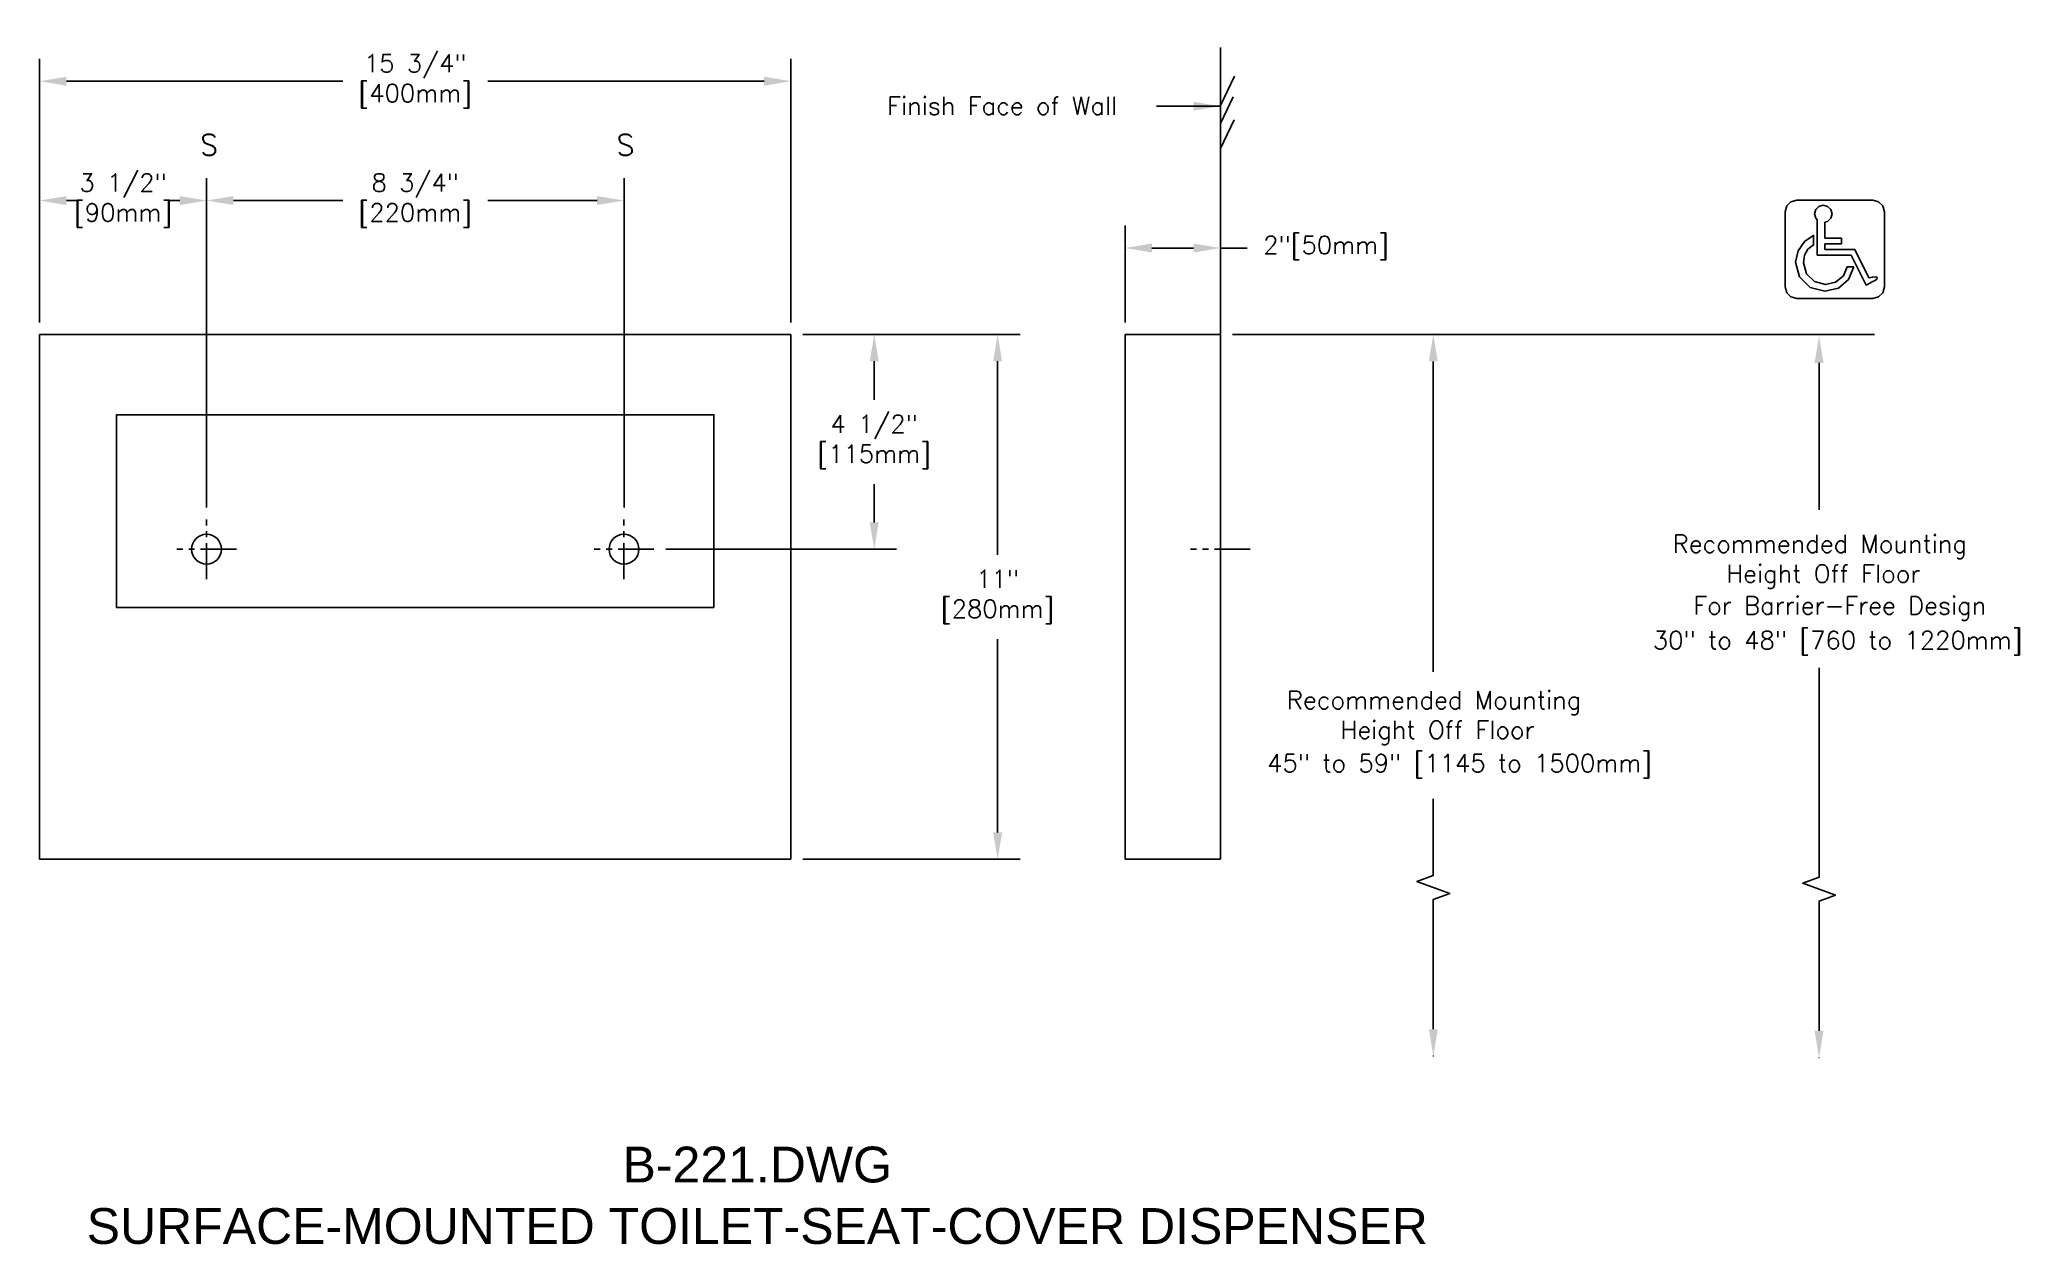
# Model space of a CAD drawing. Extents: x 15.2 to 56.7, y 9.9 to 35.1.
import ezdxf
from ezdxf.enums import TextEntityAlignment as Align

# ---------------------------------------------------------------- set-up
doc = ezdxf.new("R2010")
doc.units = 0
doc.header["$MEASUREMENT"] = 0
doc.header["$PDMODE"] = 35
doc.header["$PDSIZE"] = 0.000315
doc.linetypes.add('CENTER2', pattern=[1.125, 0.75, -0.125, 0.125, -0.125])
doc.layers.get('0').update_dxf_attribs({"linetype": 'CONTINUOUS'})
doc.layers.get('DEFPOINTS').update_dxf_attribs({"linetype": 'CONTINUOUS'})
for name, color, linetype in [('DETAIL', 4, 'CONTINUOUS'), ('DIM', 1, 'CONTINUOUS'), ('TEXT', 2, 'CONTINUOUS')]:
    doc.layers.add(name, color=color, linetype=linetype)
doc.styles.add('ARIAL_5', font='arial.ttf', dxfattribs={"height": 5})
doc.styles.add('DIM_S_8', font='simplex.shx', dxfattribs={"height": 0.375})
doc.dimstyles.new('DIM_S_7', dxfattribs={"dimtxt": 0.12, "dimasz": 0.5625, "dimexe": 0.46875, "dimexo": 0.25, "dimgap": 0.25, "dimtad": 0, "dimtih": 1, "dimtoh": 1, "dimdec": 4, "dimzin": 0, "dimtxsty": 'DIM_S_8', "dimcen": 0.09375, "dimaunit": 1, "dimazin": 3, "dimtfac": 1, "dimtdec": 4, "dimtofl": 0, "dimtmove": 0, "dimatfit": 3, "dimtolj": 1, "dimtzin": 0})

# ---------------------------------------------------------------- blocks, each defined once
blk = doc.blocks.new('*D5')
at = {"color": 0, "linetype": 'BYBLOCK'}
for p, q in [((18.665, 25.317), (18.665, 32.219)), ((27.415, 25.317), (27.415, 32.219)), ((19.227, 31.75), (21.522, 31.75)), ((26.852, 31.75), (24.557, 31.75))]:
    blk.add_line(p, q, dxfattribs=at)
for points in [[(19.227, 31.844), (19.227, 31.656), (18.665, 31.75)], [(26.852, 31.844), (26.852, 31.656), (27.415, 31.75)]]:
    blk.add_solid(points, dxfattribs=at)
at = {"layer": 'DEFPOINTS', "color": 0, "linetype": 'BYBLOCK'}
for p in [(27.415, 31.75), (18.665, 25.067), (27.415, 25.067)]:
    blk.add_point(p, dxfattribs=at)
at = {"color": 0, "linetype": 'BYBLOCK', "insert": (23.04, 31.75), "char_height": 0.375, "attachment_point": 5, "style": 'DIM_S_8'}
blk.add_mtext('\\A1;8 3/4"\\P[220mm]', dxfattribs=at)
blk = doc.blocks.new('*D4')
at = {"color": 0, "linetype": 'BYBLOCK'}
for p, q in [((15.165, 29.192), (15.165, 34.72)), ((30.915, 29.192), (30.915, 34.72)), ((15.727, 34.251), (21.522, 34.251)), ((30.352, 34.251), (24.557, 34.251))]:
    blk.add_line(p, q, dxfattribs=at)
for points in [[(15.727, 34.345), (15.727, 34.158), (15.165, 34.251)], [(30.352, 34.345), (30.352, 34.158), (30.915, 34.251)]]:
    blk.add_solid(points, dxfattribs=at)
at = {"layer": 'DEFPOINTS', "color": 0, "linetype": 'BYBLOCK'}
for p in [(30.915, 34.251), (15.165, 28.942), (30.915, 28.942)]:
    blk.add_point(p, dxfattribs=at)
at = {"color": 0, "linetype": 'BYBLOCK', "insert": (23.04, 34.251), "char_height": 0.375, "attachment_point": 5, "style": 'DIM_S_8'}
blk.add_mtext('\\A1;15 3/4"\\P[400mm]', dxfattribs=at)
blk = doc.blocks.new('TBLK_TX')
blk = doc.blocks.new('*D6')
at = {"color": 0, "linetype": 'BYBLOCK'}
for p, q in [((15.165, 29.192), (15.165, 32.219)), ((18.665, 25.317), (18.665, 32.219)), ((15.727, 31.75), (15.977, 31.75)), ((18.102, 31.75), (17.852, 31.75))]:
    blk.add_line(p, q, dxfattribs=at)
for points in [[(15.727, 31.844), (15.727, 31.656), (15.165, 31.75)], [(18.102, 31.844), (18.102, 31.656), (18.665, 31.75)]]:
    blk.add_solid(points, dxfattribs=at)
at = {"layer": 'DEFPOINTS', "color": 0, "linetype": 'BYBLOCK'}
for p in [(18.665, 31.75), (15.165, 28.942), (18.665, 25.067)]:
    blk.add_point(p, dxfattribs=at)
at = {"color": 0, "linetype": 'BYBLOCK', "insert": (16.915, 31.75), "char_height": 0.375, "attachment_point": 5, "style": 'DIM_S_8'}
blk.add_mtext('\\A1;3 1/2"\\P[90mm]', dxfattribs=at)
blk = doc.blocks.new('*D3')
at = {"color": 0, "linetype": 'BYBLOCK'}
for p, q in [((37.917, 29.192), (37.917, 31.224)), ((39.917, 29.192), (39.917, 31.224)), ((38.48, 30.755), (39.355, 30.755)), ((39.917, 30.755), (40.48, 30.755))]:
    blk.add_line(p, q, dxfattribs=at)
for points in [[(38.48, 30.849), (38.48, 30.661), (37.917, 30.755)], [(39.355, 30.849), (39.355, 30.661), (39.917, 30.755)]]:
    blk.add_solid(points, dxfattribs=at)
at = {"layer": 'DEFPOINTS', "color": 0, "linetype": 'BYBLOCK'}
for p in [(37.917, 30.755), (37.917, 28.942), (39.917, 28.942)]:
    blk.add_point(p, dxfattribs=at)
at = {"color": 0, "linetype": 'BYBLOCK', "insert": (42.132, 30.755), "char_height": 0.375, "attachment_point": 5, "style": 'DIM_S_8'}
blk.add_mtext('\\A1;2"[50mm]', dxfattribs=at)
blk = doc.blocks.new('*D2')
at = {"color": 0, "linetype": 'BYBLOCK'}
for p, q in [((31.165, 28.942), (33.129, 28.942)), ((32.66, 28.38), (32.66, 27.576)), ((32.66, 25.005), (32.66, 25.808)), ((28.29, 24.442), (33.129, 24.442))]:
    blk.add_line(p, q, dxfattribs=at)
for points in [[(32.566, 28.38), (32.754, 28.38), (32.66, 28.942)], [(32.566, 25.005), (32.754, 25.005), (32.66, 24.442)]]:
    blk.add_solid(points, dxfattribs=at)
at = {"layer": 'DEFPOINTS', "color": 0, "linetype": 'BYBLOCK'}
for p in [(30.915, 28.942), (28.04, 24.442), (32.66, 24.442)]:
    blk.add_point(p, dxfattribs=at)
at = {"color": 0, "linetype": 'BYBLOCK', "insert": (32.66, 26.692), "char_height": 0.375, "attachment_point": 5, "style": 'DIM_S_8'}
blk.add_mtext('\\A1;4 1/2"\\P[115mm]', dxfattribs=at)
blk = doc.blocks.new('*D1')
at = {"color": 0, "linetype": 'BYBLOCK'}
for p, q in [((31.165, 28.942), (35.716, 28.942)), ((35.247, 28.38), (35.247, 24.326)), ((35.247, 18.505), (35.247, 22.558)), ((31.165, 17.942), (35.716, 17.942))]:
    blk.add_line(p, q, dxfattribs=at)
for points in [[(35.153, 28.38), (35.341, 28.38), (35.247, 28.942)], [(35.153, 18.505), (35.341, 18.505), (35.247, 17.942)]]:
    blk.add_solid(points, dxfattribs=at)
at = {"layer": 'DEFPOINTS', "color": 0, "linetype": 'BYBLOCK'}
for p in [(30.915, 28.942), (30.915, 17.942), (35.247, 17.942)]:
    blk.add_point(p, dxfattribs=at)
at = {"color": 0, "linetype": 'BYBLOCK', "insert": (35.247, 23.442), "char_height": 0.375, "attachment_point": 5, "style": 'DIM_S_8'}
blk.add_mtext('\\A1;11"\\P[280mm]', dxfattribs=at)
blk = doc.blocks.new('ADA')
at = {"layer": 'DETAIL', "linetype": 'CONTINUOUS'}
for p, q in [((1.017, 0.853), (0.492, 0.853)), ((1.261, 0.358), (1.017, 0.853)), ((1.215, 0.235), (1.3, 0.278)), ((1.3, 0.278), (1.299, 0.282))]:
    blk.add_line(p, q, dxfattribs=at)
for points in [[(1.328, 0), (1.431, 0.028), (1.503, 0.1), (1.531, 0.202), (1.531, 1.514), (1.503, 1.616), (1.431, 1.688), (1.328, 1.716), (0, 1.716), (-0.102, 1.688), (-0.175, 1.616), (-0.203, 1.514), (-0.203, 0.202), (-0.175, 0.1), (-0.102, 0.028), (0, 0)], [(0.997, 0.551), (0.905, 0.333), (0.727, 0.181), (0.491, 0.125), (0.233, 0.194), (0.049, 0.378), (-0.021, 0.635), (0.026, 0.833), (0.142, 1), (0.293, 1.1), (0.295, 0.934), (0.193, 0.86), (0.137, 0.758), (0.12, 0.624), (0.172, 0.431), (0.31, 0.294), (0.504, 0.242), (0.68, 0.282), (0.814, 0.393), (0.883, 0.555)]]:
    blk.add_lwpolyline(points, close=True, dxfattribs=at)
for points in [[(0.492, 1.332), (0.54, 1.345), (0.595, 1.4), (0.616, 1.477), (0.595, 1.554), (0.54, 1.609), (0.463, 1.629), (0.386, 1.609), (0.331, 1.554), (0.31, 1.477), (0.331, 1.4), (0.355, 1.376)], [(0.355, 1.376), (0.355, 0.757)], [(0.492, 1.051), (0.492, 1.332)], [(0.492, 0.955), (0.78, 0.955), (0.78, 1.051), (0.492, 1.051)], [(0.355, 0.757), (0.492, 0.757)], [(0.492, 0.853), (0.492, 0.955)], [(0.492, 0.757), (0.948, 0.757)], [(0.948, 0.757), (1.215, 0.235)], [(1.299, 0.282), (1.359, 0.307), (1.398, 0.335), (1.407, 0.361), (1.382, 0.375), (1.329, 0.374), (1.261, 0.358)]]:
    blk.add_lwpolyline(points, dxfattribs=at)

msp = doc.modelspace()

# ---------------------------------------------------------------- linework, layer by layer
at = {"layer": 'DEFPOINTS', "color": 0, "linetype": 'BYBLOCK'}
msp.add_point((39.91746, 28.94202), dxfattribs=at)
at = {"layer": 'DETAIL', "ltscale": 0.75}
for p, q in [((39.91746, 28.94202), (39.91746, 34.95659)), ((30.91459, 28.94202), (15.16459, 28.94202)), ((15.16459, 28.94202), (15.16459, 17.94202)), ((30.91459, 28.94202), (30.91459, 17.94202)), ((39.91746, 28.94202), (37.91746, 28.94202)), ((37.91746, 28.94202), (37.91746, 17.94202)), ((39.91746, 28.94202), (39.91746, 17.94202)), ((30.91459, 17.94202), (15.16459, 17.94202)), ((39.91746, 17.94202), (37.91746, 17.94202))]:
    msp.add_line(p, q, dxfattribs=at)
at = {"layer": 'DETAIL', "linetype": 'CENTER2'}
for p, q in [((18.66459, 23.81702), (18.66459, 25.06702)), ((27.41459, 23.81702), (27.41459, 25.06702)), ((19.28959, 24.44202), (18.03959, 24.44202)), ((28.03959, 24.44202), (26.78959, 24.44202)), ((40.54246, 24.44202), (39.29246, 24.44202))]:
    msp.add_line(p, q, dxfattribs=at)
at = {"layer": 'DETAIL', "ltscale": 0.75}
for points in [[(39.91746, 33.74356), (40.20953, 34.35684)], [(39.91746, 33.36167), (40.18471, 33.9225)], [(39.92026, 32.84092), (40.20792, 33.44454)]]:
    msp.add_lwpolyline(points, dxfattribs=at)
msp.add_lwpolyline([(16.77867, 23.22077), (29.30052, 23.22077), (29.30052, 27.26185), (16.77867, 27.26185)], close=True, dxfattribs=at)
for centre in [(18.66459, 24.44202), (27.41459, 24.44202)]:
    msp.add_circle(centre, 0.3125, dxfattribs=at)
at = {"layer": 'DIM', "linetype": 'CONTINUOUS'}
for p, q in [((40.16746, 28.94202), (53.62877, 28.94202)), ((44.37943, 28.37952), (44.37943, 21.87049)), ((52.46523, 28.3456), (52.46523, 25.2657)), ((52.46523, 17.56581), (52.46523, 21.95454)), ((44.37943, 17.59973), (44.37943, 19.21016)), ((44.37943, 14.38124), (44.37943, 17.09973)), ((52.46523, 14.34732), (52.46523, 17.06581))]:
    msp.add_line(p, q, dxfattribs=at)
for points in [[(44.37943, 18.30658), (44.37943, 17.59973), (44.03599, 17.47473), (44.72286, 17.22473), (44.37943, 17.09973), (44.37943, 16.5149)], [(52.46523, 18.27266), (52.46523, 17.56581), (52.1218, 17.44081), (52.80866, 17.19081), (52.46523, 17.06581), (52.46523, 16.48098)]]:
    msp.add_lwpolyline(points, dxfattribs=at)
for p in [(44.37943, 13.81874), (52.46523, 13.78482)]:
    msp.add_point(p, dxfattribs=at)
for points in [[(44.28568, 28.37952), (44.47318, 28.37952), (44.37943, 28.94202)], [(52.37148, 28.3456), (52.55898, 28.3456), (52.46523, 28.9081)], [(44.28568, 14.38124), (44.47318, 14.38124), (44.37943, 13.81874)], [(52.37148, 14.34732), (52.55898, 14.34732), (52.46523, 13.78482)]]:
    msp.add_solid(points, dxfattribs=at)

# ---------------------------------------------------------------- block references
at = {"linetype": 'CONTINUOUS', "xscale": 1.199999999999989, "yscale": 1.200000000000003, "zscale": 1.2}
msp.add_blockref('ADA', (51.9974, 29.69773), dxfattribs=at)
at = {"layer": 'TEXT', "linetype": 'CONTINUOUS'}
ref = msp.add_blockref('TBLK_TX', (30.20822, 9.88057), dxfattribs=dict(at, xscale=0.15, yscale=0.15, zscale=0.15))
ref.add_attrib('TITLE', 'SURFACE-MOUNTED TOILET-SEAT-COVER DISPENSER', dxfattribs={"layer": '0', "height": 0.75, "style": 'ARIAL_5'}).set_placement((30.20822, 9.88057), align=Align.CENTER)
ref.add_attrib('DWG_NAME', 'B-221.DWG', dxfattribs={"layer": '0', "height": 0.75, "style": 'ARIAL_5'}).set_placement((30.20822, 11.1691), align=Align.CENTER)

# ---------------------------------------------------------------- texts
at = {"layer": 'DIM', "linetype": 'CONTINUOUS', "style": 'DIM_S_8'}
for s, height, p in [('Finish Face of Wall', 0.375, (32.93313, 33.54863)), ('S', 0.4375, (18.529, 32.69566)), ('S', 0.4375, (27.25692, 32.69566)), ('Recommended Mounting', 0.375, (49.39587, 24.36555)), ('Height Off Floor', 0.375, (50.52087, 23.74055)), ('For Barrier-Free Design', 0.375, (49.83068, 23.07288)), ('30" to 48" [760 to 1220mm]', 0.375, (48.98275, 22.34774)), ('Recommended Mounting', 0.375, (41.31007, 21.0921)), ('Height Off Floor', 0.375, (42.43507, 20.4671)), ('45" to 59" [1145 to 1500mm]', 0.375, (40.89695, 19.77067))]:
    msp.add_text(s, height=height, dxfattribs=at).set_placement(p)

# ---------------------------------------------------------------- dimensions: what is measured, and where the dimension line sits
at = {"layer": 'DIM', "linetype": 'CONTINUOUS'}
for base, p1, p2, text, picture, middle in [((30.91459, 34.25142), (15.16459, 28.94202), (30.91459, 28.94202), '<>\\P[400mm]', '*D4', (23.03959, 34.25142)), ((18.66459, 31.75), (15.16459, 28.94202), (18.66459, 25.06702), '<>\\P[90mm]', '*D6', (16.91459, 31.75)), ((27.41459, 31.75), (18.66459, 25.06702), (27.41459, 25.06702), '<>\\P[220mm]', '*D5', (23.03959, 31.75)), ((37.91746, 30.75514), (39.91746, 28.94202), (37.91746, 28.94202), '<>[50mm]', '*D3', (42.13175, 30.75514))]:
    dim = msp.add_linear_dim(base=base, p1=p1, p2=p2, text=text, dimstyle='DIM_S_7', override={"dimpost": '"'}, dxfattribs=at)
    dim.commit()
    dim.dimension.update_dxf_attribs({"geometry": picture, "text_midpoint": middle, "dimtype": 128})
for base, p2, text, picture, middle in [((32.65986, 24.44202), (28.03959, 24.44202), '<>\\P[115mm]', '*D2', (32.65986, 26.69202)), ((35.24679, 17.94202), (30.91459, 17.94202), '<>\\P[280mm]', '*D1', (35.24679, 23.44202))]:
    dim = msp.add_linear_dim(base=base, p1=(30.91459, 28.94202), p2=p2, angle=90, text=text, dimstyle='DIM_S_7', override={"dimpost": '"'}, dxfattribs=at)
    dim.commit()
    dim.dimension.update_dxf_attribs({"geometry": picture, "text_midpoint": middle, "dimtype": 128})

# ---------------------------------------------------------------- leaders
msp.add_leader([(39.91746, 33.72775), (38.57873, 33.72775)], dimstyle='DIM_S_7', dxfattribs=at)

doc.saveas('drawing.dxf')
